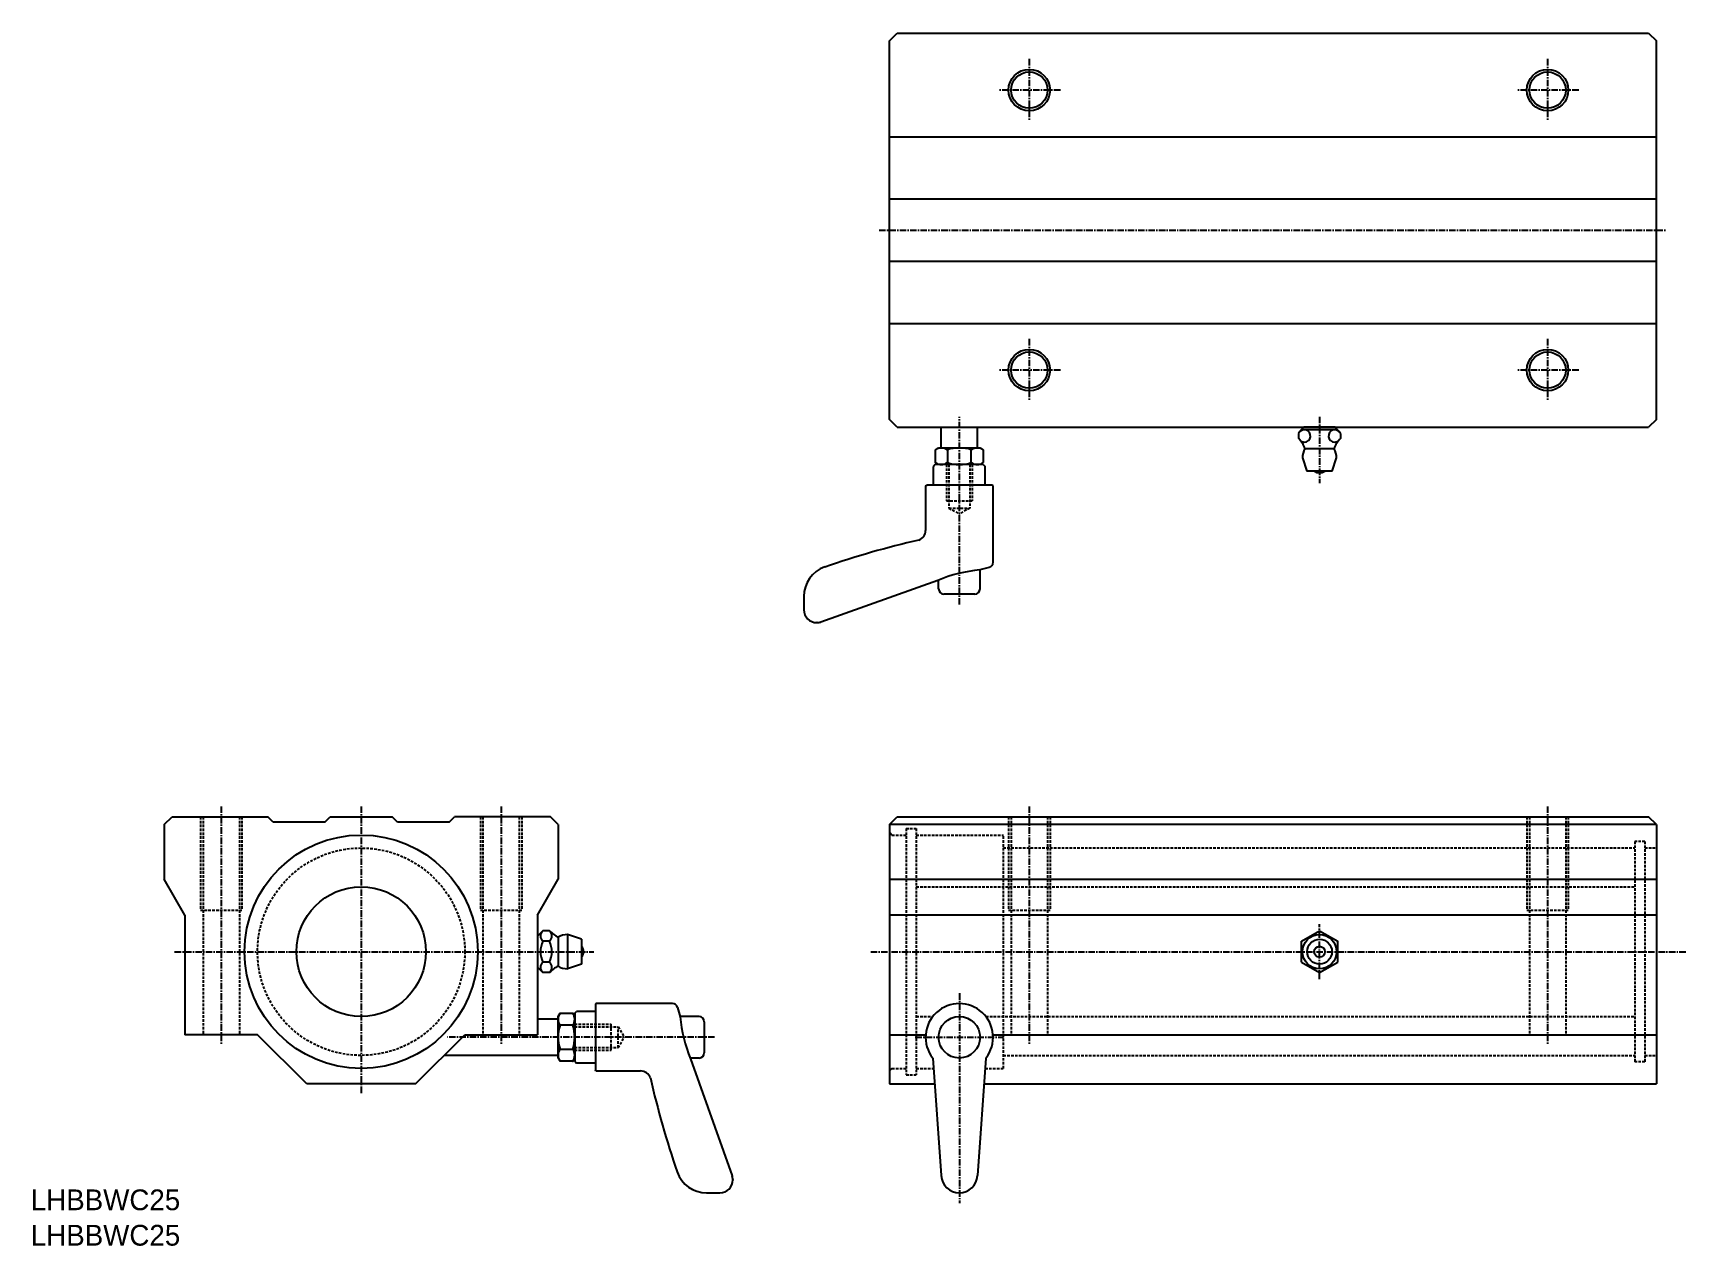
# Model space of a CAD drawing. Extents: x 2664 to 2983, y -1009 to -775.
import ezdxf

# ---------------------------------------------------------------- set-up
doc = ezdxf.new("R2010")
doc.units = 0
doc.linetypes.add('CENTER', pattern=[2, 1.25, -0.25, 0.25, -0.25])
doc.linetypes.add('DASHED', pattern=[0.75, 0.5, -0.25])
doc.layers.get('0').update_dxf_attribs({"linetype": 'CONTINUOUS'})
doc.layers.add('CENTER', color=1, linetype='CENTER')

# ---------------------------------------------------------------- blocks, each defined once
blk = doc.blocks.new('A$C591A3873')
at = {"color": 1, "linetype": 'CENTER'}
for p, q in [((0, 8.5), (0, -32)), ((-8.5, 0), (8.5, 0))]:
    blk.add_line(p, q, dxfattribs=at)
at = {"color": 7, "linetype": 'CONTINUOUS'}
for p, q in [((-5.12, -4), (-3.5, -26.66)), ((5.12, -4), (3.5, -26.66))]:
    blk.add_line(p, q, dxfattribs=at)
blk.add_circle((0, 0), 4, dxfattribs=at)
for centre, radius, start, end in [((0, 0), 6.5, 322.0201, 217.9799), ((0, -26.5), 3.5, 182.543, 357.4475)]:
    blk.add_arc(centre, radius, start, end, dxfattribs=at)

msp = doc.modelspace()

# ---------------------------------------------------------------- linework, layer by layer
at = {"color": 7, "linetype": 'CONTINUOUS'}
for p, q in [((2829.37, -776.82), (2830.87, -775.32)), ((2829.37, -849.82), (2829.37, -776.82)), ((2830.87, -775.32), (2975.87, -775.32)), ((2975.87, -775.32), (2977.37, -776.82)), ((2977.37, -849.82), (2977.37, -776.82)), ((2829.37, -795.32), (2977.37, -795.32)), ((2829.37, -807.32), (2977.37, -807.32)), ((2829.37, -819.32), (2977.37, -819.32)), ((2829.37, -831.32), (2977.37, -831.32)), ((2830.87, -851.32), (2829.37, -849.82)), ((2830.87, -851.32), (2975.87, -851.32)), ((2839.37, -855.32), (2839.37, -851.32)), ((2846.37, -855.32), (2846.37, -851.32)), ((2909.37, -851.32), (2908.56, -852.21)), ((2915.37, -851.32), (2909.37, -851.32)), ((2915.37, -851.32), (2916.18, -852.21)), ((2977.37, -849.82), (2975.87, -851.32)), ((2908.34, -852.55), (2908.34, -853.52)), ((2915.3, -851.82), (2909.43, -851.82)), ((2916.39, -852.55), (2916.39, -853.52)), ((2838.25, -855.68), (2838.87, -855.32)), ((2838.25, -858.17), (2838.25, -855.68)), ((2838.87, -855.32), (2846.87, -855.32)), ((2840.56, -855.68), (2840.56, -858.17)), ((2845.18, -858.17), (2845.18, -855.68)), ((2846.87, -855.32), (2847.49, -855.68)), ((2847.49, -855.68), (2847.49, -858.17)), ((2909.07, -857.22), (2909.93, -859.82)), ((2915.17, -855.48), (2909.57, -855.48)), ((2914.8, -859.82), (2915.67, -857.22)), ((2838.23, -858.52), (2837.87, -858.89)), ((2837.87, -862.52), (2837.87, -858.89)), ((2847.5, -858.52), (2838.23, -858.52)), ((2838.87, -858.52), (2838.25, -858.17)), ((2846.87, -858.52), (2838.87, -858.52)), ((2847.49, -858.17), (2846.87, -858.52)), ((2847.5, -858.52), (2847.87, -858.89)), ((2847.87, -862.52), (2847.87, -858.89)), ((2914.8, -859.82), (2909.93, -859.82)), ((2836.37, -862.61), (2836.57, -862.52)), ((2836.37, -862.61), (2836.37, -871.23)), ((2849.17, -862.52), (2836.57, -862.52)), ((2849.37, -862.61), (2849.17, -862.52)), ((2849.37, -877.39), (2849.37, -862.61)), ((2848.64, -878.36), (2846.81, -878.85)), ((2846.87, -882.52), (2846.87, -878.84)), ((2838.71, -880.88), (2816.12, -888.91)), ((2838.87, -882.52), (2838.87, -880.81)), ((2812.87, -883.96), (2812.87, -886.52)), ((2845.87, -883.52), (2839.87, -883.52)), ((2815.45, -889.02), (2815.37, -889.02)), ((2689.46, -927.98), (2690.96, -926.48)), ((2689.46, -927.98), (2689.46, -938.48)), ((2690.96, -926.48), (2709.46, -926.48)), ((2710.46, -927.48), (2709.46, -926.48)), ((2720.46, -927.48), (2710.46, -927.48)), ((2720.46, -927.48), (2721.46, -926.48)), ((2721.46, -926.48), (2733.46, -926.48)), ((2721.46, -926.48), (2733.46, -926.48)), ((2734.46, -927.48), (2733.46, -926.48)), ((2744.46, -927.48), (2734.46, -927.48)), ((2744.46, -927.48), (2745.46, -926.48)), ((2763.96, -926.48), (2745.46, -926.48)), ((2765.46, -927.98), (2763.96, -926.48)), ((2765.46, -927.98), (2765.46, -938.48)), ((2829.37, -927.98), (2830.87, -926.48)), ((2829.37, -927.98), (2829.37, -977.98)), ((2977.37, -927.98), (2829.37, -927.98)), ((2830.87, -926.48), (2975.87, -926.48)), ((2977.37, -927.98), (2975.87, -926.48)), ((2977.37, -927.98), (2977.37, -977.98)), ((2693.46, -945.41), (2689.46, -938.48)), ((2761.46, -945.41), (2765.46, -938.48)), ((2829.37, -938.48), (2977.37, -938.48)), ((2693.46, -945.41), (2693.46, -968.48)), ((2761.46, -945.41), (2761.46, -968.48)), ((2977.37, -945.41), (2829.37, -945.41)), ((2908.87, -950.46), (2912.37, -948.44)), ((2912.37, -948.44), (2915.87, -950.46)), ((2908.87, -954.5), (2908.87, -950.46)), ((2915.87, -954.5), (2915.87, -950.46)), ((2908.87, -954.5), (2912.37, -956.52)), ((2912.37, -956.52), (2915.87, -954.5)), ((2772.75, -962.48), (2772.66, -962.68)), ((2772.66, -962.68), (2772.66, -975.28)), ((2787.53, -962.48), (2772.75, -962.48)), ((2765.46, -965.48), (2761.46, -965.48)), ((2765.46, -964.98), (2765.82, -964.36)), ((2765.46, -972.98), (2765.46, -964.98)), ((2765.82, -964.36), (2768.31, -964.36)), ((2768.31, -964.36), (2768.66, -964.98)), ((2768.66, -964.34), (2769.03, -963.98)), ((2768.66, -964.34), (2768.66, -973.61)), ((2768.66, -964.98), (2768.66, -972.98)), ((2772.66, -963.98), (2769.03, -963.98)), ((2788.49, -963.21), (2788.99, -965.03)), ((2792.66, -964.98), (2788.98, -964.98)), ((2793.66, -965.98), (2793.66, -971.98)), ((2707.46, -968.48), (2693.46, -968.48)), ((2716.96, -977.98), (2707.46, -968.48)), ((2737.96, -977.98), (2747.46, -968.48)), ((2747.46, -968.48), (2761.46, -968.48)), ((2768.31, -966.67), (2765.82, -966.67)), ((2829.37, -968.48), (2836.39, -968.48)), ((2849.35, -968.48), (2977.37, -968.48)), ((2765.46, -972.48), (2743.46, -972.48)), ((2765.82, -971.29), (2768.31, -971.29)), ((2765.82, -973.6), (2765.46, -972.98)), ((2768.31, -973.6), (2765.82, -973.6)), ((2768.66, -972.98), (2768.31, -973.6)), ((2768.66, -973.61), (2769.03, -973.98)), ((2772.66, -973.98), (2769.03, -973.98)), ((2772.75, -975.48), (2772.66, -975.28)), ((2772.75, -975.48), (2781.37, -975.48)), ((2792.66, -972.98), (2790.95, -972.98)), ((2791.01, -973.14), (2799.05, -995.73)), ((2737.96, -977.98), (2716.96, -977.98)), ((2829.37, -977.98), (2838.1, -977.98)), ((2847.63, -977.98), (2977.37, -977.98)), ((2799.16, -996.4), (2799.16, -996.48)), ((2794.1, -998.98), (2796.66, -998.98))]:
    msp.add_line(p, q, dxfattribs=at)
at = {"color": 3, "linetype": 'DASHED'}
for p, q in [((2840.37, -858.52), (2840.37, -865.52)), ((2840.87, -858.52), (2840.87, -866.92)), ((2844.87, -858.52), (2844.87, -866.92)), ((2845.37, -858.52), (2845.37, -865.52)), ((2840.37, -865.52), (2845.37, -865.52)), ((2840.87, -866.92), (2842.87, -868.08)), ((2840.87, -866.92), (2844.87, -866.92)), ((2844.87, -866.92), (2842.87, -868.08)), ((2696.46, -926.48), (2696.46, -944.48)), ((2696.96, -926.48), (2696.96, -968.48)), ((2703.96, -926.48), (2703.96, -968.48)), ((2704.46, -926.48), (2704.46, -944.48)), ((2750.46, -926.48), (2750.46, -944.48)), ((2750.96, -926.48), (2750.96, -968.48)), ((2757.96, -926.48), (2757.96, -968.48)), ((2758.46, -926.48), (2758.46, -944.48)), ((2852.37, -926.48), (2852.37, -944.48)), ((2852.87, -926.48), (2852.87, -968.48)), ((2859.87, -926.48), (2859.87, -968.48)), ((2860.37, -926.48), (2860.37, -944.48)), ((2952.37, -926.48), (2952.37, -944.48)), ((2952.87, -926.48), (2952.87, -968.48)), ((2959.87, -926.48), (2959.87, -968.48)), ((2960.37, -926.48), (2960.37, -944.48)), ((2829.87, -929.98), (2829.37, -929.48)), ((2829.87, -929.98), (2832.6, -929.98)), ((2832.6, -928.73), (2832.6, -976.23)), ((2832.6, -928.73), (2834.55, -928.73)), ((2834.55, -928.73), (2834.55, -976.23)), ((2834.55, -929.98), (2851.37, -929.98)), ((2851.37, -974.98), (2851.37, -929.98)), ((2973.19, -931.23), (2973.19, -973.73)), ((2975.14, -931.23), (2973.19, -931.23)), ((2975.14, -931.23), (2975.14, -973.73)), ((2851.37, -932.48), (2973.19, -932.48)), ((2975.14, -932.48), (2977.37, -932.48)), ((2834.55, -939.98), (2973.19, -939.98)), ((2696.46, -944.48), (2704.46, -944.48)), ((2750.46, -944.48), (2758.46, -944.48)), ((2852.37, -944.48), (2860.37, -944.48)), ((2952.37, -944.48), (2960.37, -944.48)), ((2834.55, -964.98), (2837.74, -964.98)), ((2847.99, -964.98), (2973.19, -964.98)), ((2768.66, -966.48), (2775.66, -966.48)), ((2768.66, -966.98), (2777.06, -966.98)), ((2775.66, -971.48), (2775.66, -966.48)), ((2777.06, -970.98), (2777.06, -966.98)), ((2777.06, -966.98), (2778.22, -968.98)), ((2777.06, -970.98), (2778.22, -968.98)), ((2768.66, -970.98), (2777.06, -970.98)), ((2768.66, -971.48), (2775.66, -971.48)), ((2851.37, -972.48), (2973.19, -972.48)), ((2975.14, -972.48), (2977.37, -972.48)), ((2829.87, -974.98), (2829.37, -975.48)), ((2829.87, -974.98), (2832.6, -974.98)), ((2834.55, -974.98), (2837.89, -974.98)), ((2847.85, -974.98), (2851.37, -974.98)), ((2975.14, -973.73), (2973.19, -973.73)), ((2832.6, -976.23), (2834.55, -976.23))]:
    msp.add_line(p, q, dxfattribs=at)
at = {"color": 7}
for p, q in [((2762.5, -948.44), (2761.46, -949.48)), ((2763.8, -948.44), (2762.5, -948.44)), ((2765.46, -949.68), (2765.46, -955.28)), ((2769.96, -950.08), (2767.26, -949.18)), ((2767.26, -949.18), (2767.26, -955.78)), ((2769.96, -950.08), (2769.96, -951.43)), ((2763.8, -950.46), (2762.5, -950.46)), ((2769.96, -951.43), (2769.96, -953.53)), ((2769.96, -953.53), (2769.96, -954.88)), ((2761.46, -955.48), (2762.5, -956.52)), ((2763.8, -954.5), (2762.5, -954.5)), ((2763.8, -956.52), (2762.5, -956.52)), ((2769.96, -954.88), (2767.26, -955.78))]:
    msp.add_line(p, q, dxfattribs=at)
at = {"color": 3}
for centre in [(2856.37, -786.32), (2956.37, -786.32), (2856.37, -840.32), (2956.37, -840.32)]:
    msp.add_circle(centre, 4, dxfattribs=at)
at = {"color": 7, "linetype": 'CONTINUOUS'}
for centre, radius in [((2856.37, -786.32), 3.5), ((2956.37, -786.32), 3.5), ((2856.37, -840.32), 3.5), ((2956.37, -840.32), 3.5), ((2727.46, -952.48), 22.5), ((2727.46, -952.48), 12.5), ((2912.37, -952.48), 3.3), ((2912.37, -952.48), 2.4), ((2912.37, -952.48), 1.05)]:
    msp.add_circle(centre, radius, dxfattribs=at)
at = {"color": 3, "linetype": 'DASHED'}
msp.add_circle((2727.46, -952.48), 20, dxfattribs=at)
at = {"color": 7, "linetype": 'CONTINUOUS'}
for centre, radius, start, end in [((2909.43, -853.01), 1.19, 269.9999, 157.0413), ((2903.96, -857.62), 6, 20.9613, 42.9025), ((2909.43, -853.01), 1.19, 232.449, 269.9999), ((2915.3, -853.01), 1.19, 22.9586, 270), ((2920.77, -857.62), 6, 136.8336, 159.0386), ((2915.3, -853.01), 1.19, 270, 307.5509), ((2839.4, -857.37), 2.04, 55.6158, 124.3842), ((2842.87, -862.97), 7.64, 72.412, 107.588), ((2846.33, -857.37), 2.04, 55.6158, 124.3842), ((2912.37, -857.22), 3.3, 148.0472, 180), ((2912.37, -857.22), 3.3, 360, 31.9528), ((2839.4, -856.48), 2.04, 235.6158, 304.3842), ((2842.87, -850.88), 7.64, 252.412, 287.588), ((2846.33, -856.48), 2.04, 235.6158, 304.3842), ((2912.37, -858.31), 1.82, 236.6015, 303.3985), ((2873.13, -1041.15), 172.29, 102.7741, 109.0455), ((2834.37, -871.23), 2, 289.379, 0), ((2818.87, -883.96), 6, 109.1019, 180), ((2849.35, -906.27), 27.53, 95.2907, 112.7322), ((2848.37, -877.39), 1, 285.7247, 0), ((2839.87, -882.52), 1, 180, 270), ((2845.87, -882.52), 1, 270, 0), ((2815.37, -886.52), 2.5, 180, 270), ((2815.45, -887.02), 2, 270, 289.5744), ((2787.53, -963.48), 1, 15.7247, 90), ((2767.51, -965.51), 2.04, 145.6158, 214.3842), ((2766.62, -965.51), 2.04, 325.6158, 34.3842), ((2816.41, -962.5), 27.53, 185.2907, 202.7322), ((2792.66, -965.98), 1, 0, 90), ((2773.11, -968.98), 7.64, 162.412, 197.588), ((2761.02, -968.98), 7.64, 342.412, 17.588), ((2767.51, -972.44), 2.04, 145.6158, 214.3842), ((2766.62, -972.44), 2.04, 325.6158, 34.3842), ((2792.66, -971.98), 1, 270, 0), ((2781.37, -977.48), 2, 19.379, 90), ((2951.29, -938.72), 172.29, 192.7741, 199.0455), ((2794.1, -992.98), 6, 199.1019, 270), ((2796.66, -996.48), 2.5, 270, 0), ((2797.16, -996.4), 2, 0, 19.5744)]:
    msp.add_arc(centre, radius, start, end, dxfattribs=at)
at = {"color": 7}
for centre, radius, start, end in [((2763.41, -949.45), 1.36, 131.985, 228.0149), ((2762.9, -949.45), 1.36, 311.9851, 48.015), ((2768.17, -944.33), 6, 225.0047, 243.126), ((2767.26, -952.67), 3.49, 90, 121.0482), ((2766.82, -952.48), 4.76, 154.8911, 205.1089), ((2759.49, -952.48), 4.76, 334.8911, 25.1089), ((2768.79, -952.48), 1.57, 318.2478, 41.7522), ((2763.41, -955.51), 1.36, 131.9851, 228.0149), ((2762.9, -955.51), 1.36, 311.9851, 48.0149), ((2768.17, -960.63), 6, 116.874, 136.757), ((2767.26, -952.29), 3.49, 238.9518, 270)]:
    msp.add_arc(centre, radius, start, end, dxfattribs=at)
at = {"color": 7, "linetype": 'CONTINUOUS'}
for p in [(2838.25, -858.17), (2768.31, -973.6), (2799.16, -996.48)]:
    msp.add_point(p, dxfattribs=at)
at = {"layer": 'CENTER', "color": 1, "linetype": 'CENTER'}
for p, q in [((2856.37, -780.32), (2856.37, -792.32)), ((2956.37, -780.32), (2956.37, -792.32)), ((2862.37, -786.32), (2850.37, -786.32)), ((2962.37, -786.32), (2950.37, -786.32)), ((2827.37, -813.32), (2979.37, -813.32)), ((2856.37, -834.32), (2856.37, -846.32)), ((2956.37, -834.32), (2956.37, -846.32)), ((2862.37, -840.32), (2850.37, -840.32)), ((2962.37, -840.32), (2950.37, -840.32)), ((2842.87, -885.52), (2842.87, -849.32)), ((2912.37, -849.32), (2912.37, -862.12)), ((2700.46, -924.48), (2700.46, -970.48)), ((2727.46, -924.48), (2727.46, -979.98)), ((2754.46, -924.48), (2754.46, -970.48)), ((2856.37, -924.48), (2856.37, -970.48)), ((2956.37, -924.48), (2956.37, -970.48)), ((2912.37, -957.78), (2912.37, -947.18)), ((2691.46, -952.48), (2772.36, -952.48)), ((2825.78, -952.48), (2983.07, -952.48)), ((2795.66, -968.98), (2744.13, -968.98))]:
    msp.add_line(p, q, dxfattribs=at)

# ---------------------------------------------------------------- block references
at = {"color": 4, "linetype": 'CONTINUOUS'}
msp.add_blockref('A$C591A3873', (2842.87, -968.98), dxfattribs=at)

# ---------------------------------------------------------------- texts
at = {"color": 7, "linetype": 'CONTINUOUS'}
for p in [(2663.71, -1002.33), (2663.71, -1009.16)]:
    msp.add_text('LHBBWC25', height=4, dxfattribs=at).set_placement(p)

doc.saveas('drawing.dxf')
